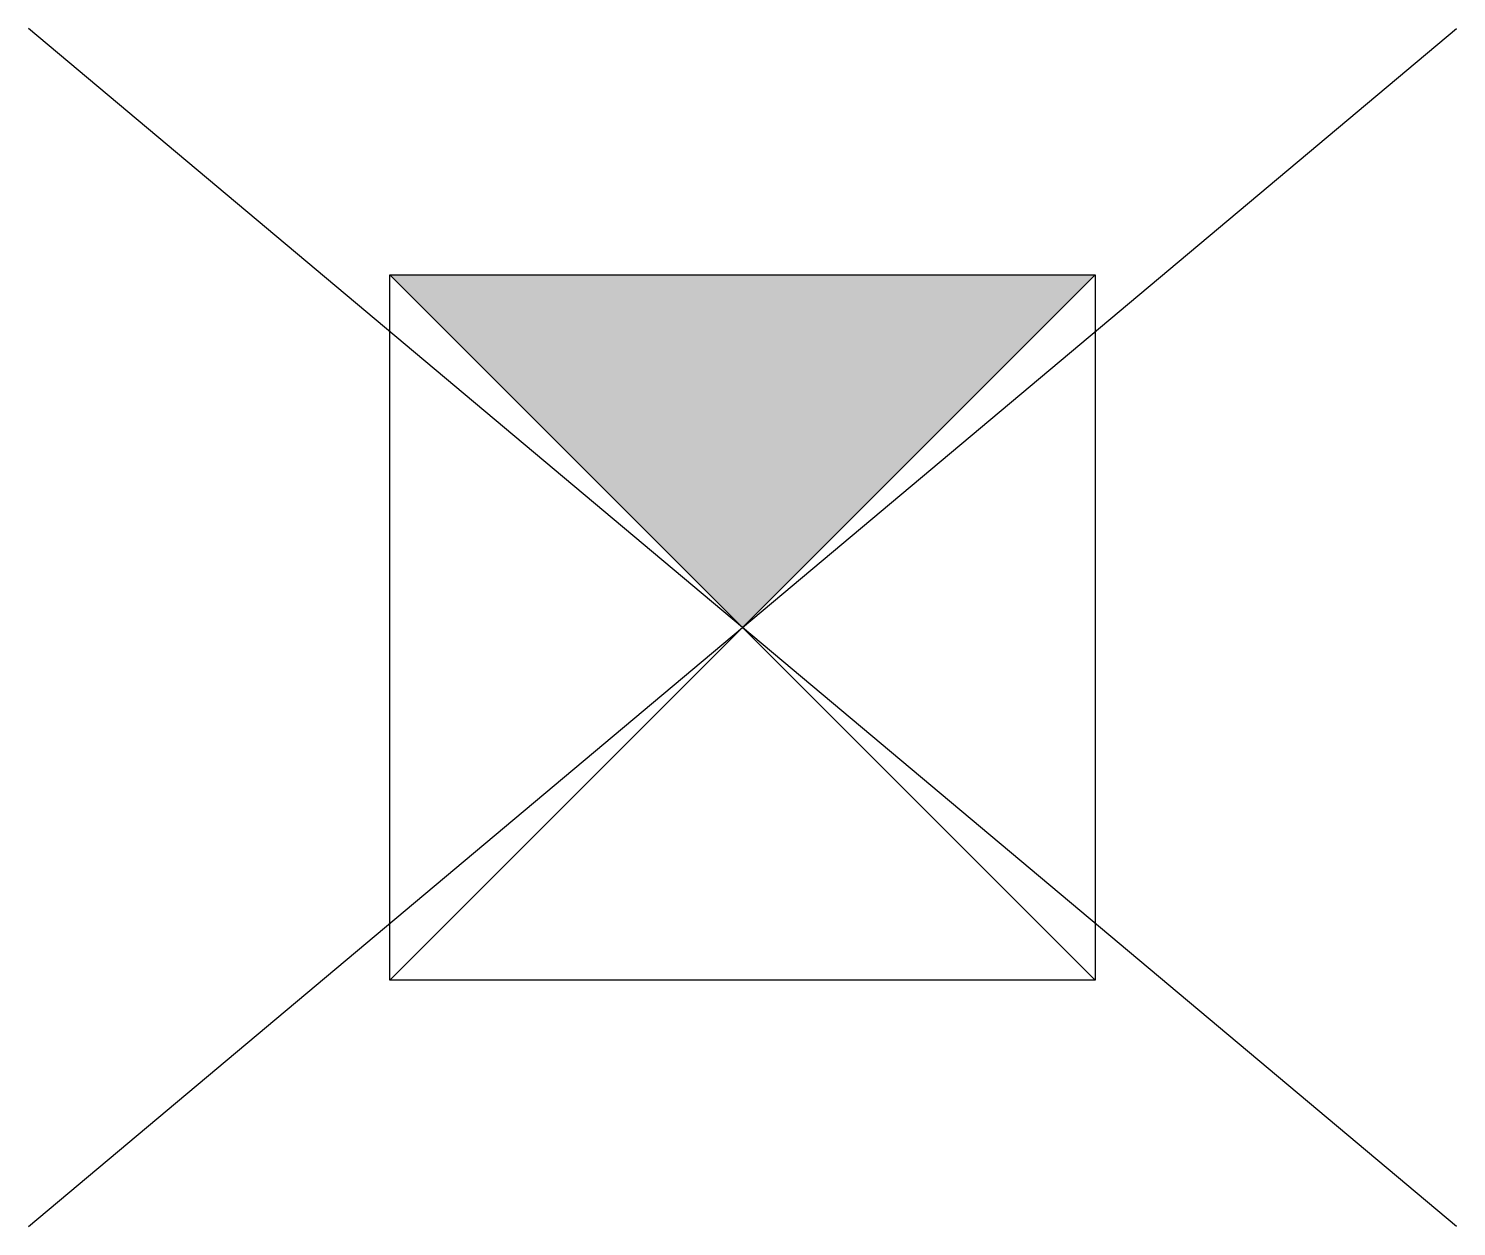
# Model space of a CAD drawing. Extents: x -5.1 to 5.1, y -4.2 to 4.2.
import ezdxf

# ---------------------------------------------------------------- set-up
doc = ezdxf.new("R2010")
doc.units = 0

msp = doc.modelspace()

# ---------------------------------------------------------------- hatches: boundary and pattern name
msp.add_hatch(color=256).paths.add_polyline_path([(2.5, 2.5), (-2.5, 2.5), (0, 0)])

# ---------------------------------------------------------------- linework, layer by layer
for p, q in [((-5.061, -4.247), (5.061, 4.247)), ((5.061, -4.247), (-5.061, 4.247)), ((-2.5, 2.5), (2.5, -2.5)), ((2.5, 2.5), (-2.5, -2.5))]:
    msp.add_line(p, q)
at = {"flags": 128}
msp.add_lwpolyline([(-2.5, 2.5), (2.5, 2.5), (2.5, -2.5), (-2.5, -2.5)], close=True, dxfattribs=at)

doc.saveas('drawing.dxf')
